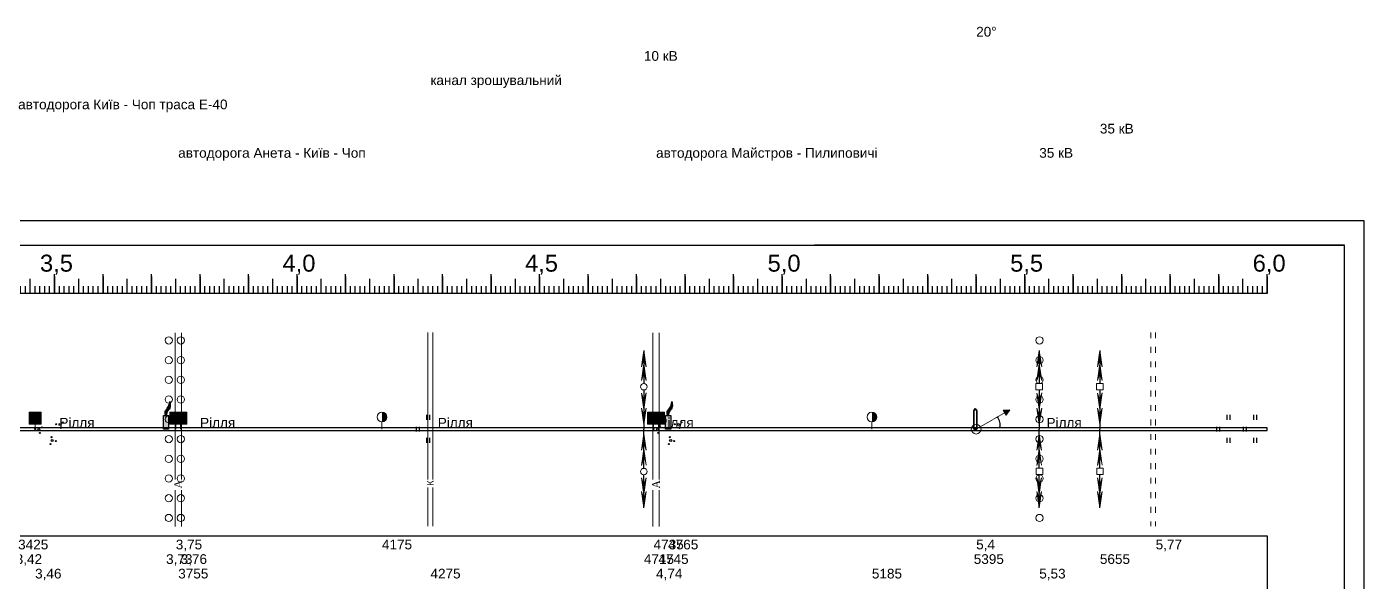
# Model space of a CAD drawing. Header units: millimetres. Extents: x -243 to 1784, y 0 to 1137.
# Drawn here: x 144.3 to 420, y 222.4 to 337 of the extents above; entities that cross this region are included whole.
import ezdxf

# ---------------------------------------------------------------- set-up
doc = ezdxf.new("R2010")
doc.units = ezdxf.units.MM
doc.linetypes.add('ACAD_ISO03W100', pattern=[30, 12, -18])
doc.linetypes.add('HID-3', pattern=[4, 3, -1])
for name, color, linetype in [('ИсследТрД', 6, 'Continuous'), ('Макет', 7, 'Continuous'), ('Перешкоди', 7, 'Continuous'), ('Текст', 7, 'Continuous')]:
    doc.layers.add(name, color=color, linetype=linetype)
doc.styles.add('21', font='arial.ttf', dxfattribs={"height": 2.5})
doc.styles.get("Standard").update_dxf_attribs({"font": 'arial.ttf'})

# ---------------------------------------------------------------- blocks, each defined once
blk = doc.blocks.new('pipe')
at = {"layer": 'ИсследТрД'}
blk.add_lwpolyline([(0, -0.3), (1, -0.3), (1, 0.3), (0, 0.3)], close=True, dxfattribs=at)
blk = doc.blocks.new('Установить_ПВ')
h = blk.add_hatch(color=256)
h.dxf.hatch_style = 1
h.set_gradient(color1=(255, 0, 0), color2=(250, 0, 0), one_color=1, tint=0.49)
h.paths.add_polyline_path([(1.25, 3.5), (-1.25, 3.5), (-1.25, 1), (1.25, 1)])
at = {"layer": 'Перешкоди', "color": 1, "linetype": 'ByBlock', "lineweight": 15}
for p, q in [((1.25, 3.5), (-1.25, 3.5)), ((-1.25, 3.5), (-1.25, 1)), ((1.25, 1), (1.25, 3.5)), ((-1.25, 1), (1.25, 1))]:
    blk.add_line(p, q, dxfattribs=at)
at = {"layer": 'Перешкоди', "color": 0, "linetype": 'ByBlock', "lineweight": 15}
blk.add_line((0, 1), (0, 0), dxfattribs=at)
blk = doc.blocks.new('Установить_Свечу')
at = {"layer": 'Макет'}
h = blk.add_hatch(color=256, dxfattribs=at)
h.dxf.hatch_style = 1
h.set_gradient(color1=(255, 0, 0), color2=(245, 0, 0), one_color=1, tint=0.48)
edge = h.paths.add_edge_path()
edge.add_line((0.53, 2.79), (-0.07, 2.79))
edge.add_spline(control_points=[(-0.07, 2.79), (-0.08, 2.79), (-0.09, 2.79), (-0.09, 2.79)], knot_values=[3.172041, 3.172041, 3.172041, 3.172041, 3.230016, 3.230016, 3.230016, 3.230016], degree=3, periodic=0)
edge.add_spline(control_points=[(0.78, 5.7), (0.68, 5.21), (0.52, 4.5), (-0.17, 3.91), (-0.26, 3.39), (-0.16, 2.82), (-0.09, 2.79)], knot_values=[0, 0, 0, 0, 1.49347, 2.123055, 2.50913, 3.172041, 3.172041, 3.172041, 3.172041], degree=3, periodic=0)
edge.add_line((-0.09, 2.79), (-0.53, 2.79))
edge.add_line((-0.53, 2.79), (-0.53, 0))
edge.add_line((-0.53, 0), (0.53, 0))
edge.add_line((0.53, 0), (0.53, 2.79))
h = blk.add_hatch(color=256, dxfattribs=at)
h.dxf.hatch_style = 1
h.set_gradient(color1=(255, 0, 0), color2=(245, 0, 0), one_color=1, tint=0.48)
edge = h.paths.add_edge_path(flags=17)
edge.add_spline(control_points=[(0.78, 5.7), (0.68, 5.21), (0.52, 4.5), (-0.17, 3.91), (-0.26, 3.39), (-0.16, 2.82), (-0.09, 2.79)], knot_values=[0, 0, 0, 0, 1.49347, 2.123055, 2.50913, 3.172041, 3.172041, 3.172041, 3.172041], degree=3, periodic=0)
edge.add_line((-0.09, 2.79), (-0.07, 2.79))
edge.add_spline(control_points=[(-0.07, 2.79), (0.01, 2.82), (0.2, 3.66), (0.65, 4.03), (0.92, 4.68), (0.86, 5.23), (0.8, 5.6), (0.78, 5.7)], knot_values=[3.230016, 3.230016, 3.230016, 3.230016, 4.002642, 4.703049, 5.213754, 5.999148, 6.32898, 6.32898, 6.32898, 6.32898], degree=3, periodic=0)
edge = h.paths.add_edge_path(flags=17)
edge.add_spline(control_points=[(0.78, 5.7), (0.68, 5.21), (0.52, 4.5), (-0.17, 3.91), (-0.26, 3.39), (-0.16, 2.82), (-0.09, 2.79)], knot_values=[0, 0, 0, 0, 1.49347, 2.123055, 2.50913, 3.172041, 3.172041, 3.172041, 3.172041], degree=3, periodic=0)
edge.add_line((-0.09, 2.79), (-0.07, 2.79))
edge.add_spline(control_points=[(-0.07, 2.79), (0.01, 2.82), (0.2, 3.66), (0.65, 4.03), (0.92, 4.68), (0.86, 5.23), (0.8, 5.6), (0.78, 5.7)], knot_values=[3.230016, 3.230016, 3.230016, 3.230016, 4.002642, 4.703049, 5.213754, 5.999148, 6.32898, 6.32898, 6.32898, 6.32898], degree=3, periodic=0)
h = blk.add_hatch(color=256, dxfattribs=at)
h.dxf.hatch_style = 1
h.set_gradient(color1=(255, 0, 0), color2=(245, 0, 0), one_color=1, tint=0.48)
edge = h.paths.add_edge_path()
edge.add_spline(control_points=[(-0.07, 2.79), (0.01, 2.82), (0.2, 3.66), (0.65, 4.03), (0.92, 4.68), (0.86, 5.23), (0.8, 5.6), (0.78, 5.7)], knot_values=[3.230016, 3.230016, 3.230016, 3.230016, 4.002642, 4.703049, 5.213754, 5.999148, 6.32898, 6.32898, 6.32898, 6.32898], degree=3, periodic=0)
edge.add_spline(control_points=[(0.78, 5.7), (0.68, 5.21), (0.52, 4.5), (-0.17, 3.91), (-0.26, 3.39), (-0.16, 2.82), (-0.09, 2.79)], knot_values=[0, 0, 0, 0, 1.49347, 2.123055, 2.50913, 3.172041, 3.172041, 3.172041, 3.172041], degree=3, periodic=0)
edge.add_line((-0.09, 2.79), (-0.07, 2.79))
blk.add_spline([(0.78, 5.7), (0.25, 4.31), (-0.15, 3.82), (-0.22, 3.44), (-0.09, 2.79), (0.25, 3.55), (0.66, 4.12), (0.85, 4.59), (0.83, 5.38), (0.78, 5.7)], degree=3, dxfattribs=at)
at = {"layer": 'Перешкоди', "color": 0, "linetype": 'ByBlock'}
for p, q in [((-0.53, 0), (-0.53, 2.79)), ((-0.53, 2.79), (0.53, 2.79)), ((0.53, 2.79), (0.53, 0)), ((0.53, 0), (-0.53, 0))]:
    blk.add_line(p, q, dxfattribs=at)
blk = doc.blocks.new('Дорога_автомобильная')
at = {"layer": 'Перешкоди', "color": 7, "linetype": 'ByBlock', "lineweight": 15}
for p, q in [((-0.65, 19.91), (-0.65, -10.41)), ((0.68, 19.91), (0.68, -10.41)), ((-0.65, -12.61), (-0.65, -20.09)), ((0.68, -12.61), (0.68, -20.09))]:
    blk.add_line(p, q, dxfattribs=at)
at = {"layer": 'Перешкоди', "color": 7, "linetype": 'ByBlock', "lineweight": 25, "insert": (-0.8, -12.26), "char_height": 1.6, "width": 1.5652, "attachment_point": 1, "rotation": 90}
blk.add_mtext('{\\fTimes New Roman|b0|i0|c0|p18;A}', dxfattribs=at)
blk = doc.blocks.new('Столб_километровый')
at = {"layer": 'Перешкоди', "linetype": 'ByBlock', "lineweight": 15}
blk.add_hatch(color=7, dxfattribs=at).paths.add_polyline_path([(0, 1.5, 0.414214), (1, 2.5, 0.414214), (0, 3.5)])
at = {"layer": 'Перешкоди', "color": 7, "linetype": 'ByBlock', "lineweight": 15}
blk.add_line((0, 0), (0, 1.5), dxfattribs=at)
blk.add_circle((0, 2.5), 1, dxfattribs=at)
blk = doc.blocks.new('Канал')
at = {"color": 5, "lineweight": 15}
for p, q in [((-0.51, -10.36), (-0.52, 19.97)), ((0.49, -10.41), (0.49, 19.97)), ((-0.51, -20.03), (-0.51, -12.05)), ((0.49, -20.03), (0.49, -12.05))]:
    blk.add_line(p, q, dxfattribs=at)
at = {"color": 5, "linetype": 'HID-3', "lineweight": 15, "style": '21'}
blk.add_text('К', height=1.42, rotation=90, dxfattribs=at).set_placement((0.68, -11.7))
blk = doc.blocks.new('ЛЭП_10')
at = {"lineweight": 9}
for points in [[(0.5, 12.84), (0, 16.25), (-0.48, 12.85), (0, 14.42)], [(0.5, 10.07), (0, 13.47), (-0.48, 10.07), (0, 11.64)], [(0.5, 7.47), (0, 4.06), (-0.48, 7.46), (0, 5.9)], [(0.5, 4.34), (0, 0.94), (-0.48, 4.34), (0, 2.77)], [(0.5, 4.34), (0, 0.94), (-0.48, 4.34), (0, 2.77)], [(-0.5, -4.34), (0, -0.94), (0.48, -4.34), (0, -2.77)], [(-0.5, -4.34), (0, -0.94), (0.48, -4.34), (0, -2.77)], [(-0.5, -7.47), (0, -4.06), (0.48, -7.46), (0, -5.9)], [(-0.5, -10.07), (0, -13.47), (0.48, -10.07), (0, -11.64)], [(-0.5, -12.84), (0, -16.25), (0.48, -12.85), (0, -14.42)]]:
    blk.add_hatch(color=256, dxfattribs=at).paths.add_polyline_path(points)
for p, q in [((0, 16.25), (-0.48, 12.85)), ((-0.48, 12.85), (0, 14.42)), ((0.5, 12.84), (0, 16.25)), ((0, 14.42), (0.5, 12.84)), ((0, 13.47), (-0.48, 10.07)), ((-0.48, 10.07), (0, 11.64)), ((0.5, 10.07), (0, 13.47)), ((0, 11.64), (0.5, 10.07)), ((0, 4.06), (-0.48, 7.46)), ((-0.48, 7.46), (0, 5.9)), ((0.5, 7.47), (0, 4.06)), ((0, 5.9), (0.5, 7.47)), ((0, 0.94), (-0.48, 4.34)), ((-0.48, 4.34), (0, 2.77)), ((0.5, 4.34), (0, 0.94)), ((0, 2.77), (0.5, 4.34)), ((-0.5, -4.34), (0, -0.94)), ((0, -0.94), (0.48, -4.34)), ((0, -2.77), (-0.5, -4.34)), ((-0.5, -7.47), (0, -4.06)), ((0.48, -4.34), (0, -2.77)), ((0, -4.06), (0.48, -7.46)), ((0, -5.9), (-0.5, -7.47)), ((-0.5, -10.07), (0, -13.47)), ((0, -11.64), (-0.5, -10.07)), ((0, -13.47), (0.48, -10.07)), ((0.48, -10.07), (0, -11.64)), ((-0.5, -12.84), (0, -16.25)), ((0, -14.42), (-0.5, -12.84)), ((0, -16.25), (0.48, -12.85)), ((0.48, -12.85), (0, -14.42))]:
    blk.add_line(p, q, dxfattribs=at)
at = {"lineweight": -2}
for p, q in [((0, 16.25), (0, 9.44)), ((0, 8.09), (0, 0.94)), ((0, 0.94), (0, 0)), ((0, -0.94), (0, 0)), ((0, -8.09), (0, -0.94)), ((0, -16.25), (0, -9.44))]:
    blk.add_line(p, q, dxfattribs=at)
at = {"lineweight": 9}
for centre in [(0, 8.76), (0, -8.76)]:
    blk.add_circle(centre, 0.676, dxfattribs=at)
blk = doc.blocks.new('Установить_столб_указательный')
at = {"layer": 'Перешкоди'}
h = blk.add_hatch(dxfattribs=at)
h.set_pattern_fill('ANGLE', color=1)
h.set_pattern_definition([(0, (62.1534, -175.479), (0, 6.985), [5.08, -1.905]), (90, (62.1534, -175.479), (-6.985, 4e-16), [5.08, -1.905])])
h.paths.add_polyline_path([(0.64, 3.8), (0.29, 4.27), (0, 3.8), (0, 0), (0.64, 0)])
at = {"layer": 'Перешкоди', "color": 0, "linetype": 'ByBlock', "lineweight": 35}
for p, q in [((0.29, 4.27), (0, 3.8)), ((0, 3.8), (0, 0)), ((0.64, 3.8), (0.29, 4.27)), ((0.64, 0), (0.64, 3.8)), ((0.64, 0), (0, 0))]:
    blk.add_line(p, q, dxfattribs=at)
blk = doc.blocks.new('Поворот_лево')
at = {"layer": 'Перешкоди', "linetype": 'ByBlock', "lineweight": 15}
blk.add_hatch(color=7, dxfattribs=at).paths.add_polyline_path([(6.93, 4), (5.59, 3.92), (6.19, 2.88)])
at = {"layer": 'Defpoints'}
blk.add_arc((2.93, 0.98), 2.02, 340.1666, 47.6829, dxfattribs=at)
at = {"layer": 'Перешкоди', "color": 7, "linetype": 'ByBlock', "lineweight": 15}
for p, q in [((0, 0), (6.93, 4)), ((6.93, 4), (5.59, 3.92)), ((5.59, 3.92), (6.19, 2.88)), ((6.19, 2.88), (6.93, 4))]:
    blk.add_line(p, q, dxfattribs=at)
blk.add_circle((0, 0), 1, dxfattribs=at)
blk = doc.blocks.new('ЛЭП_35')
at = {"lineweight": 9}
for points in [[(0.5, 12.84), (0, 16.25), (-0.48, 12.85), (0, 14.42)], [(0.5, 10.07), (0, 13.47), (-0.48, 10.07), (0, 11.64)], [(0.5, 7.47), (0, 4.06), (-0.48, 7.46), (0, 5.9)], [(0.5, 4.34), (0, 0.94), (-0.48, 4.34), (0, 2.77)], [(0.5, 4.34), (0, 0.94), (-0.48, 4.34), (0, 2.77)], [(-0.5, -4.34), (0, -0.94), (0.48, -4.34), (0, -2.77)], [(-0.5, -4.34), (0, -0.94), (0.48, -4.34), (0, -2.77)], [(-0.5, -7.47), (0, -4.06), (0.48, -7.46), (0, -5.9)], [(-0.5, -10.07), (0, -13.47), (0.48, -10.07), (0, -11.64)], [(-0.5, -12.84), (0, -16.25), (0.48, -12.85), (0, -14.42)]]:
    blk.add_hatch(color=256, dxfattribs=at).paths.add_polyline_path(points)
for p, q in [((0, 16.25), (-0.48, 12.85)), ((-0.48, 12.85), (0, 14.42)), ((0.5, 12.84), (0, 16.25)), ((0, 14.42), (0.5, 12.84)), ((0, 13.47), (-0.48, 10.07)), ((-0.48, 10.07), (0, 11.64)), ((0.5, 10.07), (0, 13.47)), ((0, 11.64), (0.5, 10.07)), ((-0.67, 8.09), (-0.67, 9.42)), ((-0.67, 9.42), (0.67, 9.42)), ((0.67, 9.42), (0.67, 8.09)), ((0.67, 8.09), (-0.67, 8.09)), ((0, 4.06), (-0.48, 7.46)), ((-0.48, 7.46), (0, 5.9)), ((0.5, 7.47), (0, 4.06)), ((0, 5.9), (0.5, 7.47)), ((0, 0.94), (-0.48, 4.34)), ((-0.48, 4.34), (0, 2.77)), ((0.5, 4.34), (0, 0.94)), ((0, 2.77), (0.5, 4.34)), ((-0.5, -4.34), (0, -0.94)), ((0, -0.94), (0.48, -4.34)), ((0, -2.77), (-0.5, -4.34)), ((-0.5, -7.47), (0, -4.06)), ((0.48, -4.34), (0, -2.77)), ((0, -4.06), (0.48, -7.46)), ((-0.62, -9.38), (-0.62, -8.05)), ((-0.62, -8.05), (0.71, -8.05)), ((0, -5.9), (-0.5, -7.47)), ((0.71, -8.05), (0.71, -9.38)), ((0.71, -9.38), (-0.62, -9.38)), ((-0.5, -10.07), (0, -13.47)), ((0, -11.64), (-0.5, -10.07)), ((0, -13.47), (0.48, -10.07)), ((0.48, -10.07), (0, -11.64)), ((-0.5, -12.84), (0, -16.25)), ((0, -14.42), (-0.5, -12.84)), ((0, -16.25), (0.48, -12.85)), ((0.48, -12.85), (0, -14.42))]:
    blk.add_line(p, q, dxfattribs=at)
at = {"lineweight": -2}
for p, q in [((0, 16.25), (0, 9.44)), ((0, 8.09), (0, 0.94)), ((0, 0.94), (0, 0)), ((0, -0.94), (0, 0)), ((0, -8.05), (0, -0.94)), ((0, -16.25), (0, -9.38))]:
    blk.add_line(p, q, dxfattribs=at)
blk = doc.blocks.new('Дорога_полевая')
at = {"layer": 'Перешкоди', "color": 7, "linetype": 'ACAD_ISO03W100', "lineweight": 15, "ltscale": 0.1}
for p, q in [((-1, 19.97), (-1, -20.03)), ((0, 19.97), (0, -20.03))]:
    blk.add_line(p, q, dxfattribs=at)
blk = doc.blocks.new('Заросли_пролазные')
at = {"lineweight": -2}
h = blk.add_hatch(color=256, dxfattribs=at)
h.set_gradient(color1=(5, 5, 5), color2=(0, 0, 0), one_color=1)
h.paths.add_polyline_path([(1.49, 0.36, 1), (1.28, 0.36, 1)])
h.paths.add_polyline_path([(-0.1, 0.01, 1), (0.11, 0.01, 1)])
h.paths.add_polyline_path([(1.09, -0.77, 1), (0.88, -0.77, 1)])
h = blk.add_hatch(color=256, dxfattribs=at)
h.set_gradient(color1=(5, 5, 5), color2=(0, 0, 0), one_color=1)
h.paths.add_polyline_path([(5.84, 1.38, 1), (5.63, 1.38, 1)])
h.paths.add_polyline_path([(4.25, 1.03, 1), (4.46, 1.03, 1)])
h.paths.add_polyline_path([(5.44, 0.25, 1), (5.23, 0.25, 1)])
h = blk.add_hatch(color=256, dxfattribs=at)
h.set_gradient(color1=(5, 5, 5), color2=(0, 0, 0), one_color=1)
h.paths.add_polyline_path([(3.47, -1.65, 1), (3.26, -1.65, 1)])
h.paths.add_polyline_path([(3.26, -3.07, 1), (3.04, -3.07, 1)])
h.paths.add_polyline_path([(4.35, -2.46, 1), (4.14, -2.46, 1)])
for centre, radius in [((0, 0.01), 0.105), ((0.79, -0.06), 0.21), ((1.39, 0.36), 0.105), ((4.35, 1.03), 0.105), ((5.14, 0.96), 0.21), ((5.33, 0.25), 0.105), ((5.74, 1.38), 0.105), ((0.98, -0.77), 0.105), ((3.36, -1.65), 0.105), ((3.52, -2.36), 0.21), ((4.25, -2.46), 0.105), ((3.15, -3.07), 0.105)]:
    blk.add_circle(centre, radius, dxfattribs=at)
blk = doc.blocks.new('Сх_поля')
at = {"layer": 'Перешкоди', "lineweight": -2, "insert": (0, 2.33), "char_height": 2, "width": 6.9421, "attachment_point": 1}
blk.add_mtext('Рiлля', dxfattribs=at)
blk = doc.blocks.new('Посадка')
at = {"layer": 'Перешкоди', "color": 3, "linetype": 'ByBlock', "lineweight": 15}
for centre in [(0.05, 18.32), (0.05, 14.25), (0.05, 10.18), (0.05, 6.11), (0.05, 2.04), (0.05, -2.04), (0.05, -6.11), (0.05, -10.18), (0.05, -14.25), (0.05, -18.32)]:
    blk.add_circle(centre, 0.75, dxfattribs=at)
blk = doc.blocks.new('Луг')
at = {"layer": 'Перешкоди', "color": 3, "linetype": 'ByBlock'}
for p, q in [((-0.3, 2.93), (-0.3, 1.93)), ((0.3, 2.93), (0.3, 1.93)), ((-2.43, 0.5), (-2.43, -0.5)), ((-1.83, 0.5), (-1.83, -0.5)), ((-0.3, -1.82), (-0.3, -2.82)), ((0.3, -1.82), (0.3, -2.82))]:
    blk.add_line(p, q, dxfattribs=at)
blk = doc.blocks.new('shkalaKm')
at = {"layer": 'Макет', "lineweight": -2}
for p, q in [((0, 3.5), (0, 0)), ((10, 3.5), (10, 0))]:
    blk.add_line(p, q, dxfattribs=at)
at = {"layer": 'Макет'}
for p, q in [((5, 0), (5, 3)), ((10, 0), (10, 4)), ((1, 0), (1, 1.5)), ((2, 0), (2, 1.5)), ((3, 0), (3, 1.5)), ((4, 0), (4, 1.5)), ((6, 0), (6, 1.5)), ((7, 0), (7, 1.5)), ((8, 0), (8, 1.5)), ((9, 0), (9, 1.5))]:
    blk.add_line(p, q, dxfattribs=at)

msp = doc.modelspace()

# ---------------------------------------------------------------- linework, layer by layer
at = {"layer": 'Defpoints'}
msp.add_lwpolyline([(0, 0), (420, 0), (420, 297), (0, 297)], close=True, dxfattribs=at)
at = {"layer": 'Макет', "lineweight": -2}
for p, q in [((30.96, 291.97), (415.96, 291.97)), ((415.96, 291.97), (306.7, 291.97)), ((415.96, 5), (415.96, 291.97)), ((30.96, 232), (400, 232)), ((400, 232), (400, 20))]:
    msp.add_line(p, q, dxfattribs=at)
at = {"layer": 'Макет'}
msp.add_line((400, 282), (30.96, 282), dxfattribs=at)

# ---------------------------------------------------------------- block references
at = {"layer": 'Текст'}
for name, p in [('shkalaKm', (140, 282)), ('shkalaKm', (150, 282)), ('shkalaKm', (160, 282)), ('shkalaKm', (170, 282)), ('shkalaKm', (180, 282)), ('shkalaKm', (190, 282)), ('shkalaKm', (200, 282)), ('shkalaKm', (210, 282)), ('shkalaKm', (220, 282)), ('shkalaKm', (230, 282)), ('shkalaKm', (240, 282)), ('shkalaKm', (250, 282)), ('shkalaKm', (260, 282)), ('shkalaKm', (270, 282)), ('shkalaKm', (280, 282)), ('shkalaKm', (290, 282)), ('shkalaKm', (300, 282)), ('shkalaKm', (310, 282)), ('shkalaKm', (320, 282)), ('shkalaKm', (330, 282)), ('shkalaKm', (340, 282)), ('shkalaKm', (350, 282)), ('shkalaKm', (360, 282)), ('shkalaKm', (370, 282)), ('shkalaKm', (380, 282)), ('shkalaKm', (390, 282)), ('Посадка', (173.5, 254)), ('Дорога_автомобильная', (175.5, 254)), ('Посадка', (176, 254)), ('Канал', (227.5, 254)), ('Дорога_автомобильная', (274, 254)), ('Посадка', (353, 254)), ('Дорога_полевая', (377, 254)), ('ЛЭП_10', (271.5, 254)), ('ЛЭП_35', (353, 254)), ('ЛЭП_35', (365.5, 254)), ('Установить_Свечу', (173, 254)), ('Установить_Свечу', (276.5, 254)), ('Установить_ПВ', (146, 254)), ('Сх_поля', (151, 254)), ('Установить_ПВ', (175, 254)), ('Установить_ПВ', (176, 254)), ('Сх_поля', (180, 254)), ('Столб_километровый', (217.5, 254)), ('Луг', (227, 254)), ('Сх_поля', (229, 254)), ('Установить_ПВ', (273.5, 254)), ('Установить_ПВ', (274.5, 254)), ('Сх_поля', (274.5, 254)), ('Столб_километровый', (318.5, 254)), ('Поворот_лево', (340, 254)), ('Установить_столб_указательный', (339.5, 254)), ('Сх_поля', (354.5, 254)), ('Луг', (392, 254)), ('Луг', (397.5, 254)), ('Заросли_пролазные', (146, 254)), ('Заросли_пролазные', (273.5, 254))]:
    msp.add_blockref(name, p, dxfattribs=at)
at = {"layer": 'Текст', "xscale": 300}
msp.add_blockref('pipe', (100, 254), dxfattribs=at)

# ---------------------------------------------------------------- texts
at = {"layer": 'Текст'}
for s, height, p in [('20°', 2, (340, 335)), ('10 кВ', 2, (271.5, 330)), ('канал зрошувальний', 2, (227.5, 325)), ('автодорога Київ - Чоп траса Е-40', 2, (142.5, 320)), ('35 кВ', 2, (365.5, 315)), ('автодорога Анета - Київ - Чоп', 2, (175.5, 310)), ('автодорога Майстров - Пилиповичі', 2, (274, 310)), ('35 кВ', 2, (353, 310)), ('3,5', 3.5, (147, 286.5)), ('4,0', 3.5, (197, 286.5)), ('4,5', 3.5, (247, 286.5)), ('5,0', 3.5, (297, 286.5)), ('5,5', 3.5, (347, 286.5)), ('6,0', 3.5, (397, 286.5)), ('3425', 2, (142.5, 229.2)), ('3,75', 2, (175, 229.2)), ('4175', 2, (217.5, 229.2)), ('4735', 2, (273.5, 229.2)), ('4765', 2, (276.5, 229.2)), ('5,4', 2, (340, 229.2)), ('5,77', 2, (377, 229.2)), ('3,42', 2, (142, 226.2)), ('3,73', 2, (173, 226.2)), ('3,76', 2, (176, 226.2)), ('4715', 2, (271.5, 226.2)), ('4745', 2, (274.5, 226.2)), ('5395', 2, (339.5, 226.2)), ('5655', 2, (365.5, 226.2)), ('3,46', 2, (146, 223.2)), ('3755', 2, (175.5, 223.2)), ('4275', 2, (227.5, 223.2)), ('4,74', 2, (274, 223.2)), ('5185', 2, (318.5, 223.2)), ('5,53', 2, (353, 223.2))]:
    msp.add_text(s, height=height, dxfattribs=at).set_placement(p)

doc.saveas('drawing.dxf')
